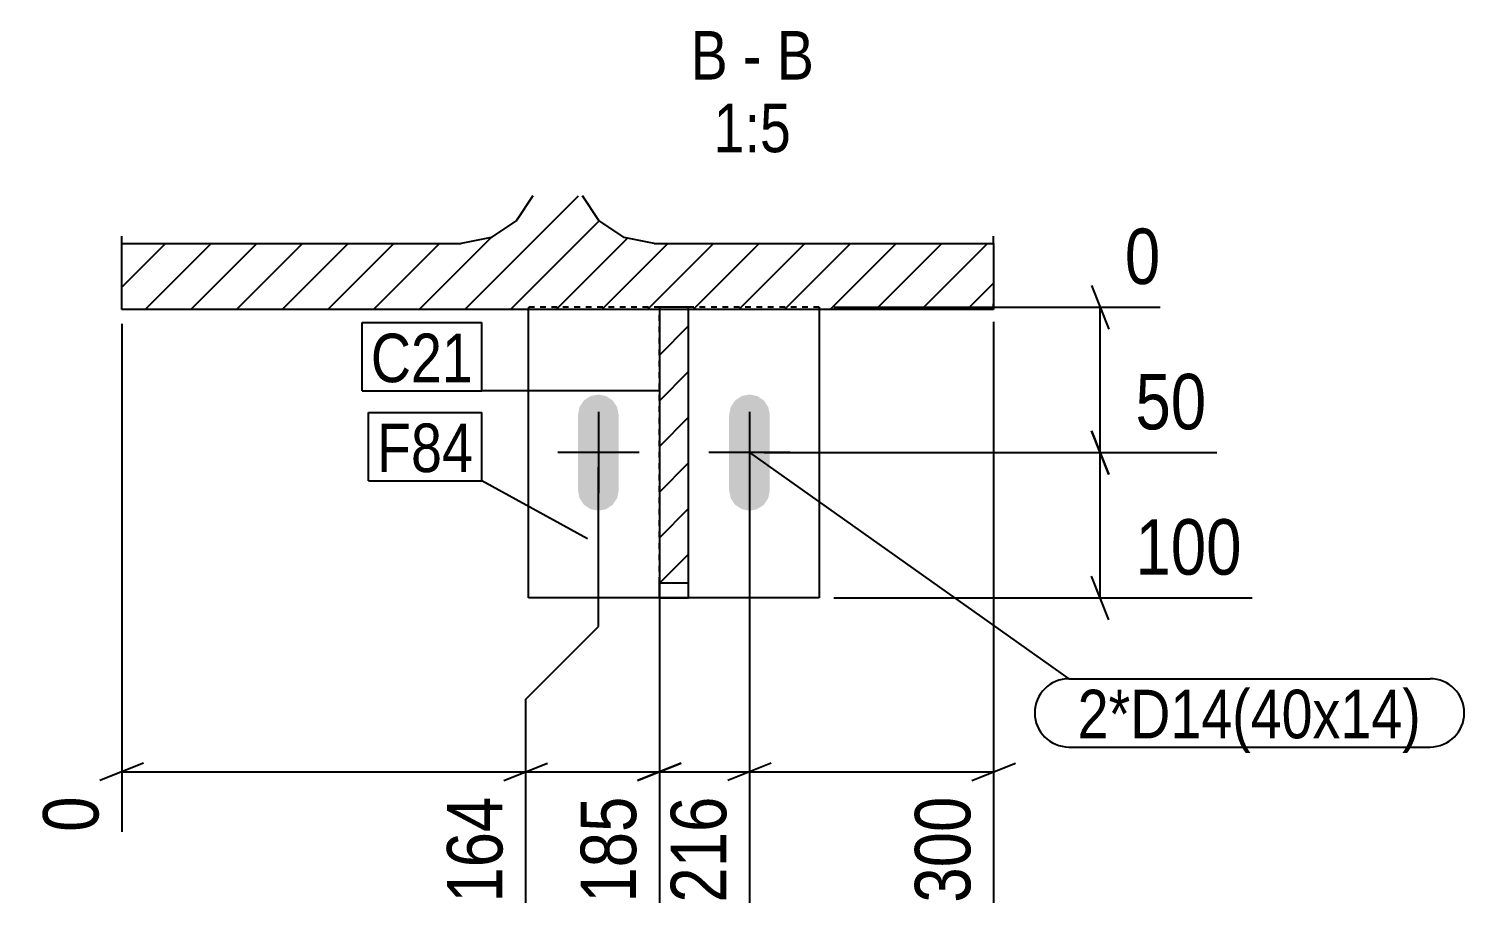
# Model space of a CAD drawing. Header units: millimetres. Extents: x 23 to 84434, y 8 to 4893.
# Drawn here: x 72188.4 to 72682.4, y 8 to 312.8 of the extents above; entities that cross this region are included whole.
import ezdxf

# ---------------------------------------------------------------- set-up
doc = ezdxf.new("R2010")
doc.units = ezdxf.units.MM
doc.linetypes.add('DXK_LINE_DOT2', pattern=[3.9198, 1.9599, -1.9599])
for name, color, linetype in [('MÅLSÆTNING', 7, 'Continuous'), ('STÅL', 7, 'Continuous'), ('TEKST', 7, 'Continuous')]:
    doc.layers.add(name, color=color, linetype=linetype)
doc.styles.add('Arial Narrow', font='ARIALN.TTF', dxfattribs={"height": 0.2})

msp = doc.modelspace()

# ---------------------------------------------------------------- hatches: boundary and pattern name
at = {"layer": 'STÅL', "linetype": 'Continuous'}
h = msp.add_hatch(dxfattribs=at)
h.set_pattern_fill('', scale=3.5, style=0, pattern_type=0)
h.set_pattern_definition([(45, (72361.856, 255.278), (-7.8577, 7.8577), [])])
h.paths.add_polyline_path([(72378.96, 255.28), (72361.86, 255.28), (72356.25, 246.82), (72347.49, 240.92), (72337.16, 238.85), (72220.41, 238.85), (72220.41, 216.18), (72520.41, 216.18), (72520.41, 238.85), (72403.66, 238.85), (72393.32, 240.92), (72384.56, 246.82)])
h = msp.add_hatch(dxfattribs=at)
h.set_pattern_fill('', scale=3.5, style=0, pattern_type=0)
h.set_pattern_definition([(45, (72405.406, 216.188), (-7.8577, 7.8577), [])])
h.paths.add_polyline_path([(72415.41, 216.19), (72405.41, 216.19), (72405.41, 122.07), (72415.41, 122.07)])
for points in [[(72381.73, 147.42), (72384.41, 146.89), (72387.08, 147.42), (72389.36, 148.94), (72390.87, 151.21), (72391.41, 153.89), (72391.41, 179.89), (72390.87, 182.57), (72389.36, 184.84), (72387.08, 186.36), (72384.41, 186.89), (72381.73, 186.36), (72379.46, 184.84), (72377.94, 182.57), (72377.41, 179.89), (72377.41, 153.89), (72377.94, 151.21), (72379.46, 148.94)], [(72433.73, 147.42), (72436.41, 146.89), (72439.08, 147.42), (72441.36, 148.94), (72442.87, 151.21), (72443.41, 153.89), (72443.41, 179.89), (72442.87, 182.57), (72441.36, 184.84), (72439.08, 186.36), (72436.41, 186.89), (72433.73, 186.36), (72431.46, 184.84), (72429.94, 182.57), (72429.41, 179.89), (72429.41, 153.89), (72429.94, 151.21), (72431.46, 148.94)]]:
    msp.add_hatch(color=96, dxfattribs=at).paths.add_polyline_path(points)

# ---------------------------------------------------------------- linework, layer by layer
at = {"layer": 'MÅLSÆTNING', "color": 7, "linetype": 'Continuous'}
for p, q in [((72554.08, 224.4), (72560.08, 209.4)), ((72465.41, 216.9), (72577.77, 216.9)), ((72557.08, 166.89), (72557.08, 216.9)), ((72220.41, 211.18), (72220.41, 36.38)), ((72405.41, 211.91), (72405.41, 12)), ((72520.41, 211.91), (72520.41, 12)), ((72560.08, 159.39), (72554.08, 174.39)), ((72554.08, 174.39), (72560.08, 159.39)), ((72441.41, 166.89), (72597.24, 166.89)), ((72441.41, 166.89), (72597.24, 166.89)), ((72557.08, 116.88), (72557.08, 166.89)), ((72384.41, 107.06), (72384.41, 161.89)), ((72384.41, 107.06), (72384.41, 161.89)), ((72436.41, 161.89), (72436.41, 12)), ((72436.41, 161.89), (72436.41, 12)), ((72560.08, 109.38), (72554.08, 124.38)), ((72465.41, 116.88), (72609.43, 116.88)), ((72359.41, 82.06), (72384.41, 107.06)), ((72359.41, 82.06), (72384.41, 107.06)), ((72359.41, 12), (72359.41, 82.06)), ((72359.41, 12), (72359.41, 82.06)), ((72227.91, 60.06), (72212.91, 54.06)), ((72351.91, 54.06), (72366.91, 60.06)), ((72397.91, 54.06), (72412.91, 60.06)), ((72443.91, 60.06), (72428.91, 54.06)), ((72443.91, 60.06), (72428.91, 54.06)), ((72512.91, 54.06), (72527.91, 60.06)), ((72220.41, 57.06), (72359.41, 57.06)), ((72359.41, 57.06), (72405.41, 57.06)), ((72405.41, 57.06), (72436.41, 57.06)), ((72436.41, 57.06), (72520.41, 57.06))]:
    msp.add_line(p, q, dxfattribs=at)
at = {"layer": 'STÅL', "color": 2, "linetype": 'Continuous'}
for p, q in [((72361.86, 255.28), (72356.25, 246.82)), ((72384.56, 246.82), (72378.96, 255.28)), ((72356.25, 246.82), (72347.49, 240.92)), ((72393.32, 240.92), (72384.56, 246.82)), ((72220.41, 238.85), (72220.41, 241.41)), ((72220.41, 216.18), (72220.41, 238.85)), ((72220.41, 238.85), (72337.16, 238.85)), ((72347.49, 240.92), (72337.16, 238.85)), ((72403.66, 238.85), (72393.32, 240.92)), ((72403.66, 238.85), (72520.41, 238.85)), ((72520.41, 238.85), (72520.41, 241.41)), ((72520.41, 238.85), (72520.41, 216.18)), ((72520.41, 216.18), (72220.41, 216.18)), ((72360.41, 116.88), (72360.41, 216.18)), ((72415.41, 216.19), (72405.41, 216.19)), ((72405.41, 216.19), (72405.41, 122.07)), ((72415.41, 122.07), (72415.41, 216.19)), ((72460.41, 216.18), (72460.41, 116.88)), ((72405.41, 116.91), (72405.41, 122.07)), ((72405.41, 122.07), (72415.41, 122.07)), ((72415.41, 116.91), (72415.41, 122.07)), ((72460.41, 116.88), (72360.41, 116.88)), ((72405.41, 116.91), (72415.41, 116.91))]:
    msp.add_line(p, q, dxfattribs=at)
at = {"layer": 'STÅL', "color": 7, "linetype": 'DXK_LINE_DOT2'}
for p, q in [((72220.41, 216.18), (72220.41, 218.74)), ((72520.41, 216.18), (72520.41, 218.74)), ((72460.41, 216.9), (72360.41, 216.9)), ((72360.41, 216.9), (72360.41, 216.18)), ((72415.41, 216.91), (72405.41, 216.91)), ((72405.41, 216.91), (72405.41, 216.19)), ((72405.41, 122.07), (72405.41, 216.19)), ((72415.41, 122.07), (72415.41, 216.91)), ((72460.41, 216.9), (72460.41, 216.18))]:
    msp.add_line(p, q, dxfattribs=at)
at = {"layer": 'STÅL', "color": 96, "linetype": 'Continuous'}
for p, q in [((72384.41, 180.89), (72384.41, 152.89)), ((72436.41, 180.89), (72436.41, 152.89)), ((72398.41, 166.89), (72370.41, 166.89)), ((72450.41, 166.89), (72422.41, 166.89))]:
    msp.add_line(p, q, dxfattribs=at)
at = {"layer": 'TEKST', "color": 7, "linetype": 'Continuous'}
for p, q in [((72303.13, 211.63), (72344.3, 211.63)), ((72303.13, 188.13), (72303.13, 211.63)), ((72344.3, 188.13), (72344.3, 211.63)), ((72303.13, 188.13), (72344.3, 188.13)), ((72405.41, 188.13), (72344.3, 188.13)), ((72305.27, 180.68), (72344.3, 180.68)), ((72305.27, 157.18), (72305.27, 180.68)), ((72344.3, 157.18), (72344.3, 180.68)), ((72436.41, 166.89), (72546.33, 89.07)), ((72305.27, 157.18), (72344.3, 157.18)), ((72380.7, 137.18), (72344.3, 157.18)), ((72546.33, 89.07), (72670.61, 89.07)), ((72546.33, 65.57), (72670.61, 65.57))]:
    msp.add_line(p, q, dxfattribs=at)
for centre, start, end in [((72546.33, 77.32), 90, 270), ((72670.61, 77.32), 270, 90)]:
    msp.add_arc(centre, 11.75, start, end, dxfattribs=at)

# ---------------------------------------------------------------- wipeouts: each hides what was drawn before it
at = {"color": 0, "linetype": 'Continuous'}
for points, layer in [([(72597.6, 170.89), (72597.6, 198.89), (72565.22, 198.89), (72565.22, 170.89)], 'MÅLSÆTNING'), ([(72609.79, 120.88), (72609.79, 148.88), (72565.22, 148.88), (72565.22, 120.88)], 'MÅLSÆTNING'), ([(72428.93, 295.28), (72428.93, 312.78), (72416.15, 312.78), (72416.15, 295.28)], 'TEKST'), ([(72440.56, 295.28), (72440.56, 312.78), (72434.18, 312.78), (72434.18, 295.28)], 'TEKST'), ([(72458.59, 295.28), (72458.59, 312.78), (72445.81, 312.78), (72445.81, 295.28)], 'TEKST'), ([(72450.7, 270.28), (72450.7, 287.78), (72424.04, 287.78), (72424.04, 270.28)], 'TEKST')]:
    msp.add_wipeout(points, dxfattribs=at).dxf.layer = layer
at = {"color": 0}
for points in [[(72341.3, 191.13), (72341.3, 208.63), (72306.13, 208.63), (72306.13, 191.13)], [(72341.3, 160.18), (72341.3, 177.68), (72308.27, 177.68), (72308.27, 160.18)], [(72667.61, 68.57), (72667.61, 86.07), (72549.33, 86.07), (72549.33, 68.57)]]:
    msp.add_wipeout(points, dxfattribs=at).dxf.layer = 'TEKST'

# ---------------------------------------------------------------- next in the draw order: texts
at = {"layer": 'MÅLSÆTNING', "color": 3, "linetype": 'Continuous', "style": 'Arial Narrow'}
for s, p in [('50', (72569.22, 174.89)), ('100', (72569.22, 124.88))]:
    msp.add_text(s, height=19.089, dxfattribs=at).set_placement(p)
at = {"layer": 'TEKST', "color": 3, "linetype": 'Continuous', "style": 'Arial Narrow'}
for s, height, p in [('B', 16.7, (72416.15, 295.28)), ('B', 16.7, (72445.81, 295.28)), ('-', 16.7, (72434.18, 295.28)), ('1:5', 16.702, (72424.04, 270.28))]:
    msp.add_text(s, height=height, dxfattribs=at).set_placement(p)

# ---------------------------------------------------------------- next in the draw order: wipeouts: each hides what was drawn before it
at = {"color": 0, "linetype": 'Continuous'}
for points in [[(72581.77, 220.9), (72581.77, 248.9), (72561.58, 248.9), (72561.58, 220.9)], [(72216.41, 52.56), (72188.41, 52.56), (72188.41, 32.37), (72216.41, 32.38)], [(72355.41, 52.56), (72327.41, 52.56), (72327.41, 8), (72355.41, 8)], [(72432.41, 52.56), (72404.41, 52.56), (72404.41, 8), (72432.41, 8)], [(72516.41, 52.56), (72488.41, 52.56), (72488.41, 8), (72516.41, 8)]]:
    msp.add_wipeout(points, dxfattribs=at).dxf.layer = 'MÅLSÆTNING'
at = {"color": 0}
for points in [[(72341.3, 191.13), (72341.3, 208.63), (72306.13, 208.63), (72306.13, 191.13)], [(72341.3, 160.18), (72341.3, 177.68), (72308.27, 177.68), (72308.27, 160.18)], [(72667.61, 68.57), (72667.61, 86.07), (72549.33, 86.07), (72549.33, 68.57)]]:
    msp.add_wipeout(points, dxfattribs=at).dxf.layer = 'TEKST'

# ---------------------------------------------------------------- next in the draw order: linework, layer by layer
at = {"layer": 'MÅLSÆTNING', "color": 7, "linetype": 'Continuous'}
for p, q in [((72405.41, 211.91), (72405.41, 12)), ((72351.91, 54.06), (72366.91, 60.06)), ((72412.91, 60.06), (72397.91, 54.06))]:
    msp.add_line(p, q, dxfattribs=at)

# ---------------------------------------------------------------- next in the draw order: texts
at = {"layer": 'MÅLSÆTNING', "color": 3, "linetype": 'Continuous', "style": 'Arial Narrow'}
msp.add_text('0', height=19.09, dxfattribs=at).set_placement((72565.58, 224.9))
for s, height, p in [('0', 19.09, (72212.41, 36.38)), ('164', 19.089, (72351.41, 12)), ('216', 19.089, (72428.41, 12)), ('300', 19.089, (72512.41, 12))]:
    msp.add_text(s, height=height, rotation=90.0002, dxfattribs=at).set_placement(p)
at = {"layer": 'TEKST', "color": 3, "style": 'Arial Narrow'}
for s, height, p in [('C21', 16.702, (72306.13, 191.13)), ('F84', 16.702, (72308.27, 160.18)), ('2*D14(40x14)', 16.7025, (72549.33, 68.57))]:
    msp.add_text(s, height=height, dxfattribs=at).set_placement(p)

# ---------------------------------------------------------------- next in the draw order: wipeouts: each hides what was drawn before it
at = {"color": 0, "linetype": 'Continuous'}
msp.add_wipeout([(72401.41, 52.56), (72373.41, 52.56), (72373.41, 8), (72401.41, 8)], dxfattribs=at).dxf.layer = 'MÅLSÆTNING'

# ---------------------------------------------------------------- next in the draw order: texts
at = {"layer": 'MÅLSÆTNING', "color": 3, "linetype": 'Continuous', "style": 'Arial Narrow'}
msp.add_text('185', height=19.089, rotation=90.0002, dxfattribs=at).set_placement((72397.41, 12))

doc.saveas('drawing.dxf')
